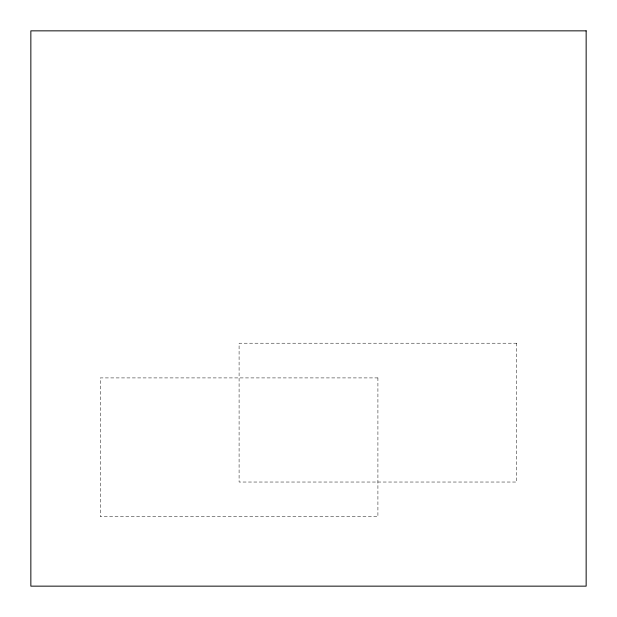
<?xml version="1.0" encoding="UTF-8"?>
<svg xmlns="http://www.w3.org/2000/svg" width="617" height="617" viewBox="0 0 617 617"><rect width="100%" height="100%" fill="white"/><g stroke="black" fill="none" stroke-linecap="round" stroke-linejoin="round"><path stroke-width="0.46" stroke-dasharray="3.08 2.31" d="M516.737 343.206L239.088 343.206L239.088 482.031L516.737 482.031L516.737 343.206M377.913 377.913L100.263 377.913L100.263 516.737L377.913 516.737L377.913 377.913"/><path stroke-width="0.93" d="M586.15 30.85L30.85 30.85L30.85 586.15L586.15 586.15L586.15 30.85"/></g></svg>
